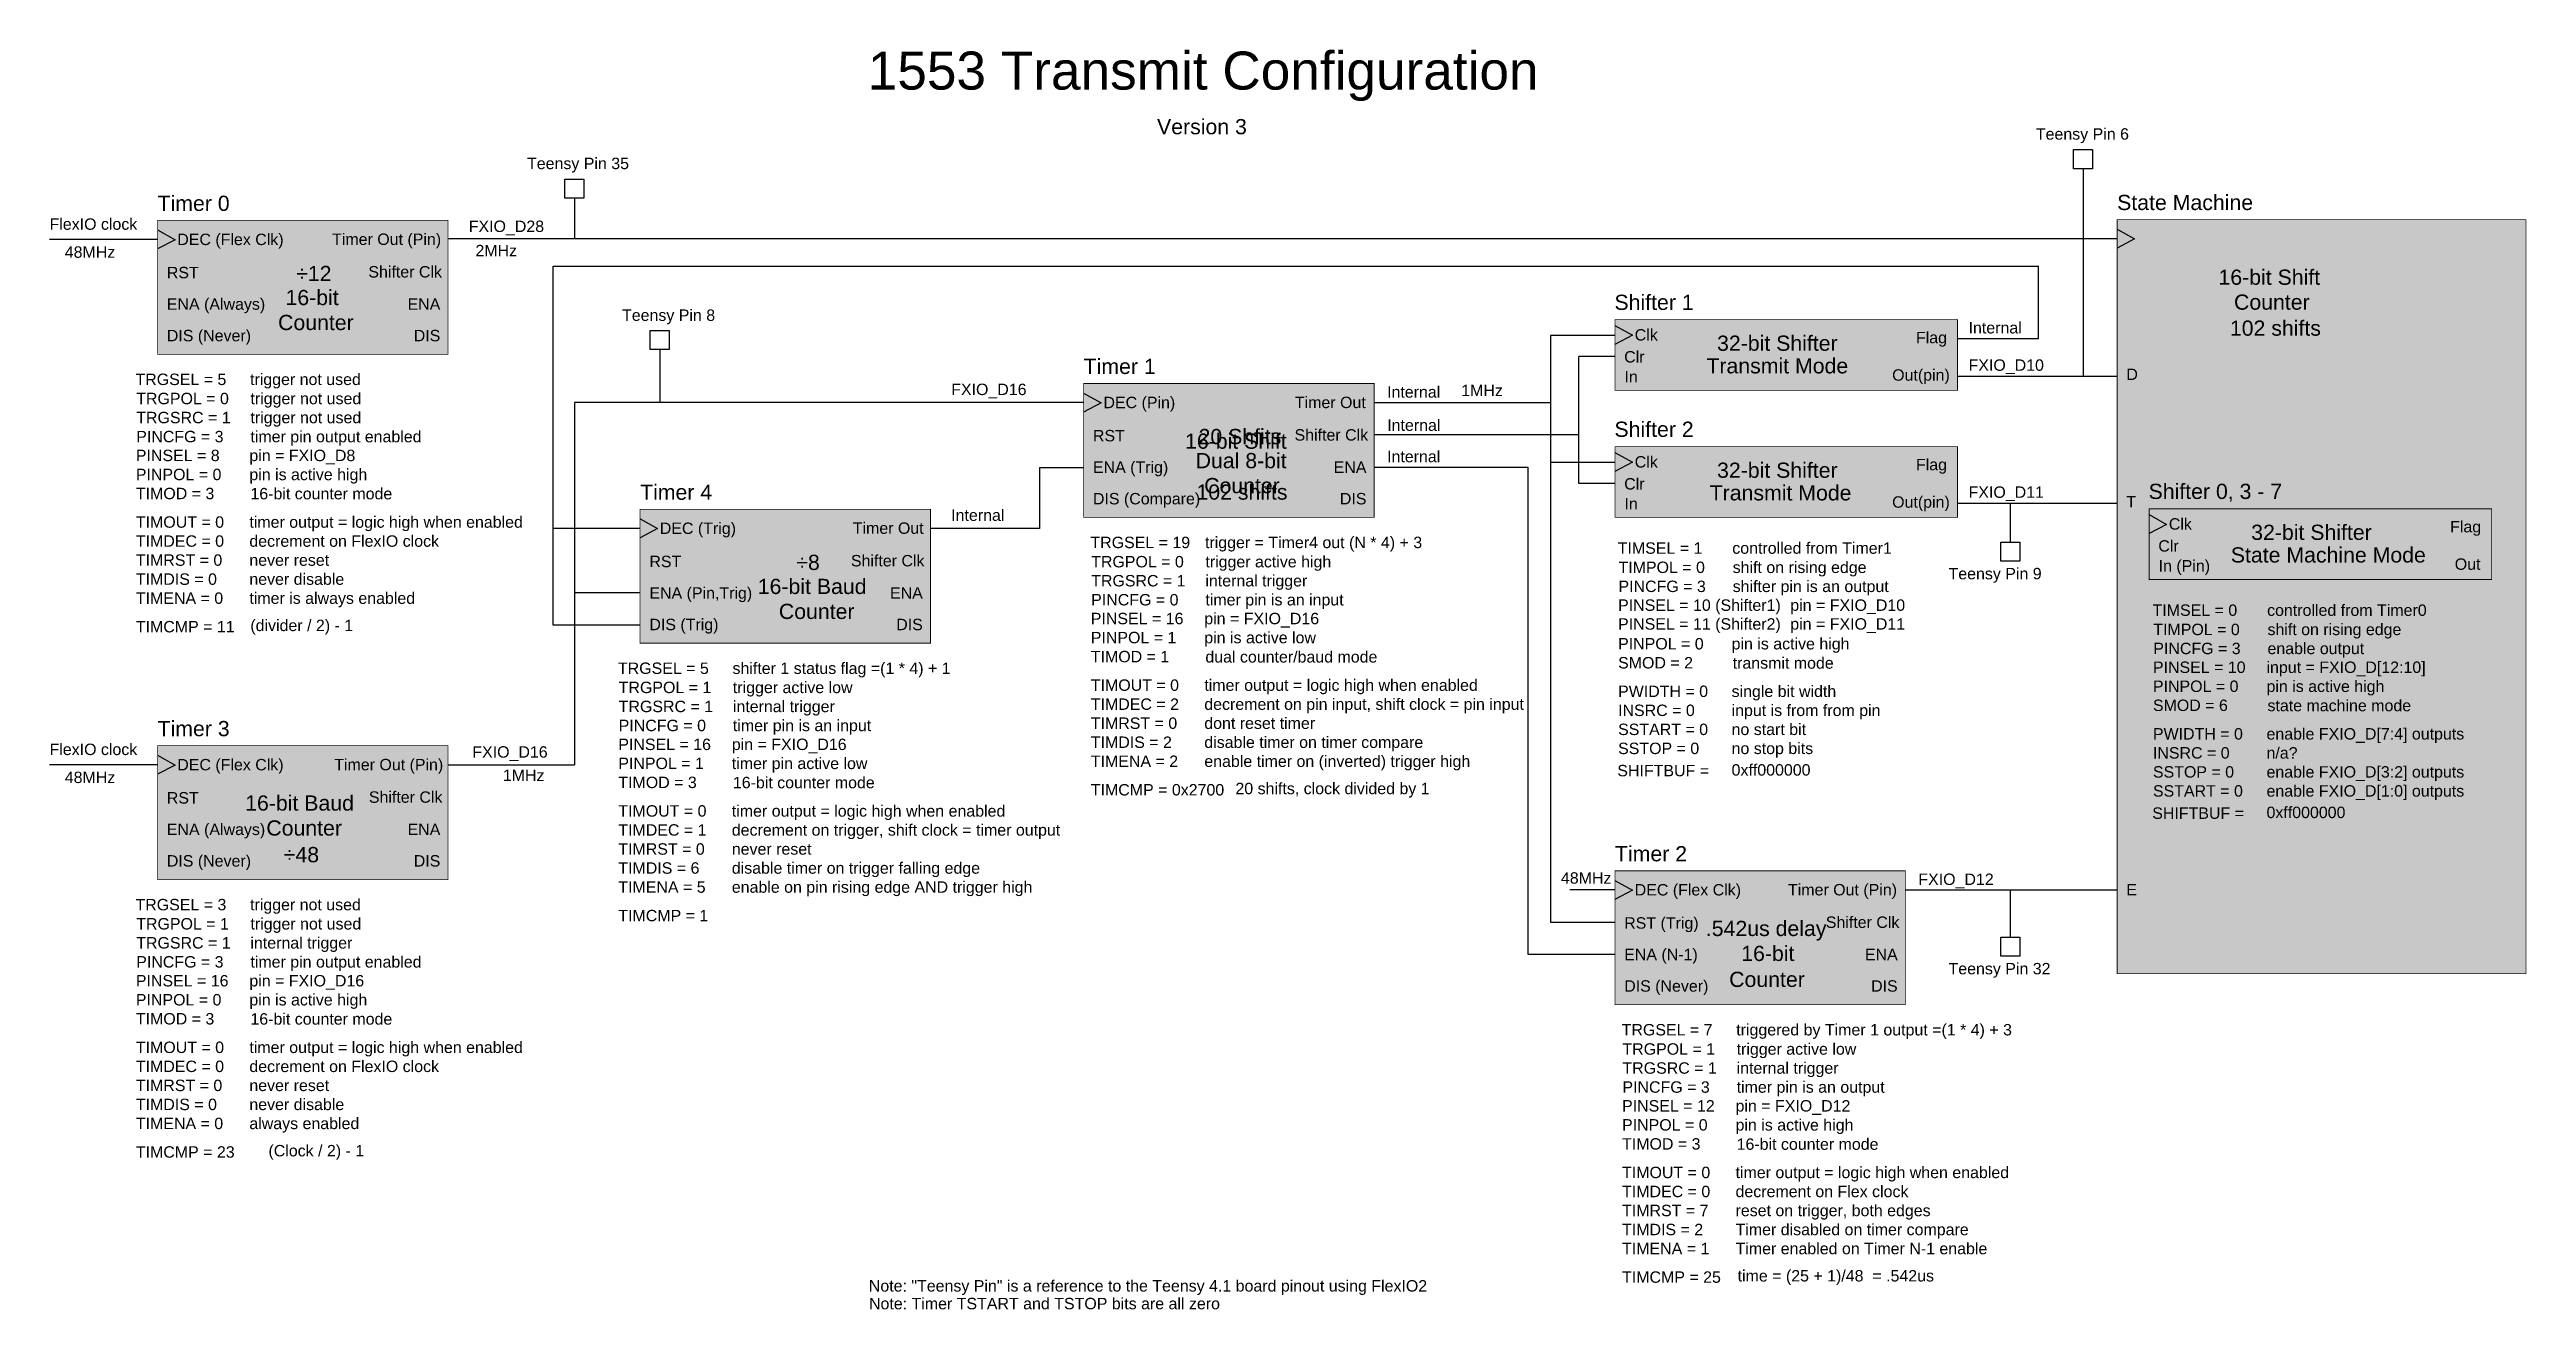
# Model space of a CAD drawing. Header units: inches. Extents: x 1.2 to 33.8, y -0.4 to 16.1.
import ezdxf
from ezdxf.enums import TextEntityAlignment as Align

# ---------------------------------------------------------------- set-up
doc = ezdxf.new("R2010")
doc.units = ezdxf.units.IN
doc.header["$MEASUREMENT"] = 0
doc.styles.get("Standard").update_dxf_attribs({"font": 'arial.ttf'})

msp = doc.modelspace()

# ---------------------------------------------------------------- hatches: boundary and pattern name
h = msp.add_hatch(color=256)
h.set_gradient(color1=(238, 183, 17), color2=(245, 212, 112), one_color=1)
h.paths.add_polyline_path([(2.652, 13.888), (2.652, 12.129), (6.468, 12.129), (6.468, 13.888)])
h = msp.add_hatch(color=256)
h.set_gradient(color1=(14, 241, 241), color2=(111, 246, 246), one_color=1)
h.paths.add_polyline_path([(2.652, 13.888), (2.652, 12.129), (6.468, 12.129), (6.468, 13.888)])
h = msp.add_hatch(color=256)
h.set_gradient(color1=(14, 241, 241), color2=(189, 251, 251), one_color=1)
h.paths.add_polyline_path([(2.652, 13.888), (2.652, 12.129), (6.468, 12.129), (6.468, 13.888)])
h = msp.add_hatch(color=256)
h.set_gradient(color1=(14, 241, 241), color2=(111, 246, 246), one_color=1)
h.paths.add_polyline_path([(28.395, 13.899), (28.395, 3.991), (33.767, 3.991), (33.767, 13.899)])
h = msp.add_hatch(color=256)
h.set_gradient(color1=(227, 132, 251), color2=(247, 222, 253), one_color=1)
h.paths.add_polyline_path([(28.395, 13.899), (28.395, 3.991), (33.767, 3.991), (33.767, 13.899)])
h = msp.add_hatch(color=256)
h.set_gradient(color1=(46, 245, 10), color2=(200, 252, 189), one_color=1)
h.paths.add_polyline_path([(21.798, 12.584), (21.798, 11.654), (26.298, 11.654), (26.298, 12.584)])
h = msp.add_hatch(color=256)
h.set_gradient(color1=(14, 241, 241), color2=(111, 246, 246), one_color=1)
h.paths.add_polyline_path([(14.818, 11.745), (14.818, 9.986), (18.634, 9.986), (18.634, 11.745)])
h = msp.add_hatch(color=256)
h.set_gradient(color1=(14, 241, 241), color2=(189, 251, 251), one_color=1)
h.paths.add_polyline_path([(14.818, 11.745), (14.818, 9.986), (18.634, 9.986), (18.634, 11.745)])
h = msp.add_hatch(color=256)
h.set_gradient(color1=(46, 245, 10), color2=(200, 252, 189), one_color=1)
h.paths.add_polyline_path([(21.798, 10.915), (21.798, 9.986), (26.298, 9.986), (26.298, 10.915)])
h = msp.add_hatch(color=256)
h.set_gradient(color1=(238, 183, 17), color2=(245, 212, 112), one_color=1)
h.paths.add_polyline_path([(8.991, 10.092), (8.991, 8.333), (12.806, 8.333), (12.806, 10.092)])
h = msp.add_hatch(color=256)
h.set_gradient(color1=(14, 241, 241), color2=(111, 246, 246), one_color=1)
h.paths.add_polyline_path([(8.991, 10.092), (8.991, 8.333), (12.806, 8.333), (12.806, 10.092)])
h = msp.add_hatch(color=256)
h.set_gradient(color1=(14, 241, 241), color2=(189, 251, 251), one_color=1)
h.paths.add_polyline_path([(8.991, 10.092), (8.991, 8.333), (12.806, 8.333), (12.806, 10.092)])
h = msp.add_hatch(color=256)
h.set_gradient(color1=(46, 245, 10), color2=(200, 252, 189), one_color=1)
h.paths.add_polyline_path([(28.815, 10.099), (28.815, 9.17), (33.315, 9.17), (33.315, 10.099)])
h = msp.add_hatch(color=256)
h.set_gradient(color1=(238, 183, 17), color2=(245, 212, 112), one_color=1)
h.paths.add_polyline_path([(2.652, 6.986), (2.652, 5.227), (6.468, 5.227), (6.468, 6.986)])
h = msp.add_hatch(color=256)
h.set_gradient(color1=(14, 241, 241), color2=(111, 246, 246), one_color=1)
h.paths.add_polyline_path([(2.652, 6.986), (2.652, 5.227), (6.468, 5.227), (6.468, 6.986)])
h = msp.add_hatch(color=256)
h.set_gradient(color1=(14, 241, 241), color2=(189, 251, 251), one_color=1)
h.paths.add_polyline_path([(2.652, 6.986), (2.652, 5.227), (6.468, 5.227), (6.468, 6.986)])
h = msp.add_hatch(color=256)
h.set_gradient(color1=(14, 241, 241), color2=(189, 251, 251), one_color=1)
h.paths.add_polyline_path([(21.798, 5.342), (21.798, 3.583), (25.613, 3.583), (25.613, 5.342)])
h = msp.add_hatch(color=256)
h.set_gradient(color1=(14, 241, 241), color2=(111, 246, 246), one_color=1)
h.paths.add_polyline_path([(21.798, 5.342), (21.798, 3.583), (25.613, 3.583), (25.613, 5.342)])

# ---------------------------------------------------------------- linework, layer by layer
for p, q in [((27.948, 14.568), (27.948, 11.843)), ((8.128, 14.181), (8.128, 13.645)), ((2.652, 13.763), (2.882, 13.634)), ((28.395, 13.774), (28.625, 13.645)), ((2.652, 13.638), (1.233, 13.638)), ((2.882, 13.634), (2.652, 13.513)), ((28.395, 13.645), (6.468, 13.645)), ((28.625, 13.645), (28.395, 13.524)), ((7.847, 13.288), (27.362, 13.288)), ((7.847, 8.571), (7.847, 13.288)), ((27.362, 12.334), (27.362, 13.288)), ((21.798, 12.376), (20.949, 12.376)), ((20.949, 12.376), (20.949, 4.668)), ((21.798, 12.376), (21.548, 12.376)), ((21.798, 12.508), (22.028, 12.379)), ((22.028, 12.379), (21.798, 12.258)), ((9.249, 12.191), (9.249, 11.495)), ((21.798, 12.099), (21.322, 12.099)), ((21.322, 10.43), (21.322, 12.099)), ((27.362, 12.334), (26.298, 12.334)), ((26.298, 11.843), (28.395, 11.843)), ((14.818, 11.495), (8.128, 11.495)), ((8.128, 11.495), (8.128, 6.735)), ((14.818, 11.62), (15.048, 11.49)), ((15.048, 11.49), (14.818, 11.37)), ((18.634, 11.495), (20.949, 11.495)), ((18.634, 11.075), (21.322, 11.075)), ((21.798, 10.839), (22.028, 10.71)), ((14.237, 10.643), (14.818, 10.643)), ((14.237, 10.643), (14.237, 9.842)), ((18.634, 10.647), (20.654, 10.647)), ((20.654, 10.647), (20.654, 4.245)), ((21.798, 10.707), (20.949, 10.707)), ((21.798, 10.43), (21.322, 10.43)), ((21.798, 10.707), (21.548, 10.707)), ((22.028, 10.71), (21.798, 10.589)), ((26.298, 10.174), (28.395, 10.174)), ((26.993, 9.659), (26.993, 10.174)), ((8.991, 9.838), (7.847, 9.838)), ((8.991, 9.967), (9.221, 9.838)), ((9.221, 9.838), (8.991, 9.717)), ((14.237, 9.842), (12.806, 9.842)), ((28.815, 10.024), (29.045, 9.894)), ((29.045, 9.894), (28.815, 9.774)), ((8.991, 8.995), (8.128, 8.995)), ((8.991, 8.571), (7.847, 8.571)), ((2.652, 6.861), (2.882, 6.731)), ((2.652, 6.736), (1.233, 6.736)), ((2.882, 6.731), (2.652, 6.611)), ((6.468, 6.735), (8.128, 6.735)), ((21.798, 5.217), (22.028, 5.087)), ((21.798, 5.092), (21.206, 5.092)), ((22.028, 5.087), (21.798, 4.967)), ((25.613, 5.092), (28.395, 5.092)), ((26.993, 4.469), (26.993, 5.092)), ((20.949, 4.668), (21.798, 4.668)), ((20.654, 4.245), (21.798, 4.245))]:
    msp.add_line(p, q)
for points in [[(27.823, 14.568), (27.823, 14.818), (28.073, 14.818), (28.073, 14.568)], [(8.003, 14.181), (8.003, 14.431), (8.253, 14.431), (8.253, 14.181)], [(9.124, 12.191), (9.124, 12.441), (9.374, 12.441), (9.374, 12.191)], [(26.868, 9.409), (26.868, 9.659), (27.118, 9.659), (27.118, 9.409)], [(26.868, 4.219), (26.868, 4.469), (27.118, 4.469), (27.118, 4.219)]]:
    msp.add_lwpolyline(points, close=True)
at = {"const_width": 0.01}
for points in [[(2.652, 13.888), (2.652, 12.129), (6.468, 12.129), (6.468, 13.888)], [(28.395, 13.899), (28.395, 3.991), (33.767, 3.991), (33.767, 13.899)], [(21.798, 12.584), (21.798, 11.654), (26.298, 11.654), (26.298, 12.584)], [(14.818, 11.745), (14.818, 9.986), (18.634, 9.986), (18.634, 11.745)], [(21.798, 10.915), (21.798, 9.986), (26.298, 9.986), (26.298, 10.915)], [(8.991, 10.092), (8.991, 8.333), (12.806, 8.333), (12.806, 10.092)], [(28.815, 10.099), (28.815, 9.17), (33.315, 9.17), (33.315, 10.099)], [(2.652, 6.986), (2.652, 5.227), (6.468, 5.227), (6.468, 6.986)], [(21.798, 5.342), (21.798, 3.583), (25.613, 3.583), (25.613, 5.342)]]:
    msp.add_lwpolyline(points, close=True, dxfattribs=at)

# ---------------------------------------------------------------- texts
for s, height, p in [('1553 Transmit Configuration', 0.5, (16.388, 15.607)), ('÷12', 0.2, (4.705, 13.091)), ('16-bit ', 0.2, (4.721, 12.775)), ('Counter', 0.2, (4.732, 12.447)), ('20 Shfits', 0.2, (16.871, 10.948)), ('Dual 8-bit', 0.2, (16.887, 10.632)), ('Counter', 0.2, (16.898, 10.304)), ('.542us delay', 0.2, (23.784, 4.485)), ('16-bit', 0.2, (23.806, 4.157)), ('Counter', 0.2, (23.795, 3.816))]:
    msp.add_text(s, height=height).set_placement(p, align=Align.CENTER)
for s, height, p in [('Version 3', 0.2, (15.782, 15.02)), ('Teensy Pin 6', 0.15, (27.327, 14.949)), ('Teensy Pin 35', 0.15, (7.506, 14.562)), ('Timer 0', 0.2, (2.652, 14.013)), ('State Machine', 0.2, (28.395, 14.024)), ('FlexIO clock', 0.15, (1.233, 13.765)), ('DEC (Flex Clk)', 0.15, (2.911, 13.564)), ('FXIO_D28', 0.15, (6.74, 13.736)), ('48MHz', 0.15, (1.433, 13.397)), ('2MHz', 0.15, (6.828, 13.417)), ('RST', 0.15, (2.774, 13.128)), ('16-bit Shift', 0.2, (29.726, 13.042)), ('ENA (Always)', 0.15, (2.774, 12.714)), ('Teensy Pin 8', 0.15, (8.754, 12.568)), ('Shifter 1', 0.2, (21.791, 12.712)), ('Counter', 0.2, (29.93, 12.715)), ('DIS (Never)', 0.15, (2.774, 12.3)), ('Clk', 0.15, (22.057, 12.31)), ('32-bit Shifter', 0.2, (23.139, 12.175)), ('Flag', 0.15, (25.752, 12.274)), ('Internal', 0.15, (26.443, 12.403)), ('102 shifts', 0.2, (29.876, 12.373)), ('Timer 1', 0.2, (14.818, 11.87)), ('Clr', 0.15, (21.919, 12.021)), ('Transmit Mode', 0.2, (22.999, 11.878)), ('FXIO_D10', 0.15, (26.443, 11.912)), ('TRGSEL = 5', 0.15, (2.362, 11.725)), ('trigger not used', 0.15, (3.867, 11.725)), ('FXIO_D16', 0.15, (13.078, 11.593)), ('Internal', 0.15, (18.804, 11.559)), ('1MHz', 0.15, (19.778, 11.579)), ('In', 0.15, (21.923, 11.76)), ('D', 0.15, (28.516, 11.791)), ('TRGPOL = 0', 0.15, (2.372, 11.473)), ('trigger not used', 0.15, (3.872, 11.473)), ('DEC (Pin)', 0.15, (15.078, 11.421)), ('TRGSRC = 1', 0.15, (2.372, 11.223)), ('PINCFG = 3', 0.15, (2.372, 10.973)), ('trigger not used', 0.15, (3.872, 11.223)), ('timer pin output enabled', 0.15, (3.872, 10.973)), ('RST', 0.15, (14.94, 10.985)), ('16-bit Shift', 0.2, (16.15, 10.888)), ('Internal', 0.15, (18.806, 11.123)), ('Shifter 2', 0.2, (21.791, 11.044)), ('PINSEL = 8', 0.15, (2.367, 10.725)), ('pin = FXIO_D8', 0.15, (3.858, 10.725)), ('Internal', 0.15, (18.804, 10.711)), ('Clk', 0.15, (22.057, 10.641)), ('Flag', 0.15, (25.752, 10.605)), ('PINPOL = 0', 0.15, (2.367, 10.475)), ('pin is active high', 0.15, (3.858, 10.475)), ('Timer 4', 0.2, (8.991, 10.217)), ('ENA (Trig)', 0.15, (14.94, 10.571)), ('102 shifts', 0.2, (16.3, 10.219)), ('Clr', 0.15, (21.919, 10.352)), ('Transmit Mode', 0.2, (23.042, 10.209)), ('32-bit Shifter', 0.2, (23.139, 10.506)), ('Shifter 0, 3 - 7', 0.2, (28.808, 10.228)), ('TIMOD = 3', 0.15, (2.367, 10.225)), ('16-bit counter mode', 0.15, (3.872, 10.223)), ('Internal', 0.15, (13.078, 9.94)), ('DIS (Compare)', 0.15, (14.94, 10.157)), ('In', 0.15, (21.923, 10.091)), ('FXIO_D11', 0.15, (26.443, 10.243)), ('T', 0.15, (28.516, 10.118)), ('TIMOUT = 0', 0.15, (2.367, 9.85)), ('timer output = logic high when enabled', 0.15, (3.858, 9.85)), ('DEC (Trig)', 0.15, (9.25, 9.768)), ('Clk', 0.15, (29.074, 9.825)), ('32-bit Shifter', 0.2, (30.156, 9.69)), ('Flag', 0.15, (32.769, 9.789)), ('TIMDEC = 0', 0.15, (2.367, 9.6)), ('TIMRST = 0', 0.15, (2.367, 9.35)), ('decrement on FlexIO clock', 0.15, (3.858, 9.6)), ('never reset', 0.15, (3.858, 9.35)), ('RST', 0.15, (9.113, 9.332)), ('÷8', 0.2, (11.043, 9.295)), ('TRGSEL = 19', 0.15, (14.907, 9.582)), ('TRGPOL = 0', 0.15, (14.917, 9.329)), ('trigger = Timer4 out (N * 4) + 3', 0.15, (16.412, 9.582)), ('trigger active high', 0.15, (16.417, 9.329)), ('TIMSEL = 1', 0.15, (21.834, 9.508)), ('controlled from Timer1', 0.15, (23.339, 9.508)), ('Clr', 0.15, (28.936, 9.536)), ('State Machine Mode', 0.2, (29.888, 9.393)), ('Out', 0.15, (32.83, 9.297)), ('TIMDIS = 0', 0.15, (2.367, 9.1)), ('never disable', 0.15, (3.858, 9.1)), ('16-bit Baud', 0.2, (10.537, 8.979)), ('TRGSRC = 1', 0.15, (14.917, 9.079)), ('internal trigger', 0.15, (16.417, 9.079)), ('TIMPOL = 0', 0.15, (21.844, 9.255)), ('PINCFG = 3', 0.15, (21.844, 9.005)), ('shift on rising edge', 0.15, (23.344, 9.255)), ('shifter pin is an output', 0.15, (23.344, 9.005)), ('Teensy Pin 9', 0.15, (26.18, 9.172)), ('In (Pin)', 0.15, (28.94, 9.275)), ('TIMENA = 0', 0.15, (2.367, 8.85)), ('timer is always enabled', 0.15, (3.858, 8.85)), ('ENA (Pin,Trig)', 0.15, (9.113, 8.918)), ('Counter', 0.2, (10.814, 8.651)), ('PINCFG = 0', 0.15, (14.917, 8.829)), ('timer pin is an input', 0.15, (16.417, 8.829)), ('PINSEL = 10 (Shifter1)', 0.15, (21.839, 8.758)), ('pin = FXIO_D10', 0.15, (24.101, 8.758)), ('TIMSEL = 0', 0.15, (28.86, 8.692)), ('controlled from Timer0', 0.15, (30.365, 8.692)), ('TIMCMP = 11', 0.15, (2.367, 8.475)), ('(divider / 2) - 1', 0.15, (3.871, 8.492)), ('DIS (Trig)', 0.15, (9.113, 8.504)), ('PINSEL = 16', 0.15, (14.912, 8.582)), ('PINPOL = 1', 0.15, (14.912, 8.332)), ('pin = FXIO_D16', 0.15, (16.403, 8.582)), ('pin is active low', 0.15, (16.403, 8.332)), ('PINSEL = 11 (Shifter2)', 0.15, (21.839, 8.511)), ('pin = FXIO_D11', 0.15, (24.101, 8.511)), ('TIMPOL = 0', 0.15, (28.87, 8.439)), ('shift on rising edge', 0.15, (30.37, 8.439)), ('TIMOD = 1', 0.15, (14.912, 8.082)), ('dual counter/baud mode', 0.15, (16.417, 8.079)), ('SMOD = 2', 0.15, (21.839, 8.001)), ('PINPOL = 0', 0.15, (21.839, 8.251)), ('pin is active high', 0.15, (23.33, 8.251)), ('transmit mode', 0.15, (23.344, 7.998)), ('PINCFG = 3', 0.15, (28.87, 8.189)), ('enable output', 0.15, (30.37, 8.189)), ('TRGSEL = 5', 0.15, (8.7, 7.929)), ('TRGPOL = 1', 0.15, (8.71, 7.677)), ('shifter 1 status flag =(1 * 4) + 1', 0.15, (10.205, 7.929)), ('trigger active low', 0.15, (10.21, 7.677)), ('TIMOUT = 0', 0.15, (14.912, 7.707)), ('timer output = logic high when enabled', 0.15, (16.403, 7.707)), ('PINSEL = 10', 0.15, (28.865, 7.942)), ('PINPOL = 0', 0.15, (28.865, 7.692)), ('pin is active high', 0.15, (30.357, 7.692)), ('input = FXIO_D[12:10]', 0.15, (30.357, 7.942)), ('TRGSRC = 1', 0.15, (8.71, 7.427)), ('internal trigger', 0.15, (10.21, 7.427)), ('TIMDEC = 2', 0.15, (14.912, 7.457)), ('decrement on pin input, shift clock = pin input', 0.15, (16.403, 7.457)), ('PWIDTH = 0', 0.15, (21.839, 7.626)), ('INSRC = 0', 0.15, (21.839, 7.376)), ('single bit width', 0.15, (23.33, 7.626)), ('input is from from pin', 0.15, (23.33, 7.376)), ('SMOD = 6', 0.15, (28.865, 7.442)), ('state machine mode', 0.15, (30.37, 7.439)), ('Timer 3', 0.2, (2.652, 7.111)), ('PINCFG = 0', 0.15, (8.71, 7.177)), ('timer pin is an input', 0.15, (10.21, 7.177)), ('TIMRST = 0', 0.15, (14.912, 7.207)), ('dont reset timer', 0.15, (16.403, 7.207)), ('SSTART = 0', 0.15, (21.839, 7.126)), ('no start bit', 0.15, (23.33, 7.126)), ('PWIDTH = 0', 0.15, (28.865, 7.067)), ('enable FXIO_D[7:4] outputs', 0.15, (30.357, 7.067)), ('FlexIO clock', 0.15, (1.233, 6.863)), ('FXIO_D16', 0.15, (6.787, 6.829)), ('PINSEL = 16', 0.15, (8.705, 6.929)), ('timer pin active low', 0.15, (10.196, 6.679)), ('pin = FXIO_D16', 0.15, (10.196, 6.929)), ('TIMDIS = 2', 0.15, (14.912, 6.957)), ('TIMENA = 2', 0.15, (14.912, 6.707)), ('disable timer on timer compare', 0.15, (16.403, 6.957)), ('enable timer on (inverted) trigger high', 0.15, (16.403, 6.707)), ('SSTOP = 0', 0.15, (21.839, 6.876)), ('no stop bits', 0.15, (23.33, 6.876)), ('INSRC = 0', 0.15, (28.865, 6.817)), ('n/a?', 0.15, (30.357, 6.817)), ('48MHz', 0.15, (1.433, 6.495)), ('DEC (Flex Clk)', 0.15, (2.911, 6.662)), ('1MHz', 0.15, (7.188, 6.522)), ('TIMOD = 3', 0.15, (8.705, 6.429)), ('PINPOL = 1', 0.15, (8.705, 6.679)), ('16-bit counter mode', 0.15, (10.21, 6.427)), ('SHIFTBUF = ', 0.15, (21.829, 6.584)), ('0xff000000', 0.15, (23.33, 6.593)), ('SSTOP = 0', 0.15, (28.865, 6.567)), ('enable FXIO_D[3:2] outputs', 0.15, (30.357, 6.567)), ('RST', 0.15, (2.774, 6.226)), ('16-bit Baud', 0.2, (3.803, 6.133)), ('Shifter Clk', 0.15, (5.428, 6.236)), ('TIMOUT = 0', 0.15, (8.705, 6.054)), ('timer output = logic high when enabled', 0.15, (10.196, 6.054)), ('TIMCMP = 0x2700', 0.15, (14.912, 6.332)), ('20 shifts, clock divided by 1', 0.15, (16.812, 6.349)), ('SSTART = 0', 0.15, (28.865, 6.317)), ('0xff000000', 0.15, (30.357, 6.035)), ('enable FXIO_D[1:0] outputs', 0.15, (30.357, 6.317)), ('ENA (Always)', 0.15, (2.774, 5.812)), ('Counter', 0.2, (4.081, 5.805)), ('TIMDEC = 1', 0.15, (8.705, 5.804)), ('decrement on trigger, shift clock = timer output', 0.15, (10.196, 5.804)), ('SHIFTBUF = ', 0.15, (28.856, 6.025)), ('DIS (Never)', 0.15, (2.774, 5.398)), ('÷48', 0.2, (4.31, 5.455)), ('TIMRST = 0', 0.15, (8.705, 5.554)), ('never reset', 0.15, (10.196, 5.554)), ('Timer 2', 0.2, (21.798, 5.467)), ('TIMDIS = 6', 0.15, (8.705, 5.304)), ('disable timer on trigger falling edge', 0.15, (10.196, 5.304)), ('enable on pin rising edge AND trigger high', 0.15, (10.196, 5.054)), ('48MHz', 0.15, (21.088, 5.173)), ('FXIO_D12', 0.15, (25.783, 5.156)), ('TRGSEL = 3', 0.15, (2.362, 4.823)), ('trigger not used', 0.15, (3.867, 4.823)), ('TIMENA = 5', 0.15, (8.705, 5.054)), ('DEC (Flex Clk)', 0.15, (22.057, 5.018)), ('E', 0.15, (28.516, 5.019)), ('TRGPOL = 1', 0.15, (2.372, 4.571)), ('trigger not used', 0.15, (3.872, 4.571)), ('TIMCMP = 1', 0.15, (8.705, 4.679)), ('RST (Trig)', 0.15, (21.919, 4.582)), ('TRGSRC = 1', 0.15, (2.372, 4.321)), ('internal trigger', 0.15, (3.872, 4.321)), ('ENA (N-1)', 0.15, (21.919, 4.168)), ('PINSEL = 16', 0.15, (2.367, 3.823)), ('PINCFG = 3', 0.15, (2.372, 4.071)), ('pin = FXIO_D16', 0.15, (3.858, 3.823)), ('timer pin output enabled', 0.15, (3.872, 4.071)), ('DIS (Never)', 0.15, (21.919, 3.754)), ('Teensy Pin 32', 0.15, (26.18, 3.982)), ('PINPOL = 0', 0.15, (2.367, 3.573)), ('pin is active high', 0.15, (3.858, 3.573)), ('TIMOD = 3', 0.15, (2.367, 3.323)), ('16-bit counter mode', 0.15, (3.872, 3.321)), ('TRGSEL = 7', 0.15, (21.886, 3.179)), ('triggered by Timer 1 output =(1 * 4) + 3', 0.15, (23.391, 3.179)), ('TIMOUT = 0', 0.15, (2.367, 2.948)), ('timer output = logic high when enabled', 0.15, (3.858, 2.948)), ('TRGPOL = 1', 0.15, (21.896, 2.926)), ('trigger active low', 0.15, (23.396, 2.926)), ('TIMDEC = 0', 0.15, (2.367, 2.698)), ('decrement on FlexIO clock', 0.15, (3.858, 2.698)), ('TRGSRC = 1', 0.15, (21.896, 2.676)), ('internal trigger', 0.15, (23.396, 2.676)), ('TIMRST = 0', 0.15, (2.367, 2.448)), ('TIMDIS = 0', 0.15, (2.367, 2.198)), ('never reset', 0.15, (3.858, 2.448)), ('never disable', 0.15, (3.858, 2.198)), ('PINSEL = 12', 0.15, (21.891, 2.179)), ('PINCFG = 3', 0.15, (21.896, 2.426)), ('pin = FXIO_D12', 0.15, (23.382, 2.179)), ('timer pin is an output', 0.15, (23.396, 2.426)), ('TIMENA = 0', 0.15, (2.367, 1.948)), ('always enabled', 0.15, (3.858, 1.948)), ('PINPOL = 0', 0.15, (21.891, 1.929)), ('pin is active high', 0.15, (23.382, 1.929)), ('TIMCMP = 23', 0.15, (2.367, 1.573)), ('(Clock / 2) - 1', 0.15, (4.109, 1.59)), ('TIMOD = 3', 0.15, (21.891, 1.679)), ('16-bit counter mode', 0.15, (23.396, 1.676)), ('TIMOUT = 0', 0.15, (21.891, 1.304)), ('timer output = logic high when enabled', 0.15, (23.382, 1.304)), ('TIMDEC = 0', 0.15, (21.891, 1.054)), ('decrement on Flex clock', 0.15, (23.382, 1.054)), ('TIMRST = 7', 0.15, (21.891, 0.804)), ('TIMDIS = 2', 0.15, (21.891, 0.554)), ('Timer disabled on timer compare', 0.15, (23.382, 0.554)), ('reset on trigger, both edges', 0.15, (23.382, 0.804)), ('TIMENA = 1', 0.15, (21.891, 0.304)), ('Timer enabled on Timer N-1 enable', 0.15, (23.382, 0.304)), ('TIMCMP = 25', 0.15, (21.891, -0.071)), ('time = (25 + 1)/48  = .542us', 0.15, (23.409, -0.054)), ('Note: "Teensy Pin" is a reference to the Teensy 4.1 board pinout using FlexIO2', 0.15, (11.996, -0.186)), ('Note: Timer TSTART and TSTOP bits are all zero', 0.15, (11.998, -0.419))]:
    msp.add_text(s, height=height).set_placement(p)
for s, p in [('Timer Out (Pin)', (6.377, 13.566)), ('Shifter Clk', (6.388, 13.138)), ('ENA', (6.367, 12.714)), ('DIS', (6.367, 12.3)), ('Out(pin)', (26.196, 11.782)), ('Timer Out', (18.524, 11.422)), ('Shifter Clk', (18.555, 10.995)), ('ENA', (18.533, 10.571)), ('ENA', (18.533, 10.571)), ('DIS', (18.533, 10.157)), ('DIS', (18.533, 10.157)), ('Out(pin)', (26.196, 10.113)), ('Timer Out', (12.716, 9.77)), ('Shifter Clk', (12.727, 9.342)), ('ENA', (12.705, 8.918)), ('DIS', (12.705, 8.504)), ('Timer Out (Pin)', (6.405, 6.663)), ('ENA', (6.367, 5.812)), ('DIS', (6.367, 5.398)), ('Timer Out (Pin)', (25.503, 5.019)), ('Shifter Clk', (25.534, 4.592)), ('ENA', (25.512, 4.168)), ('ENA', (25.512, 4.168)), ('DIS', (25.512, 3.754)), ('DIS', (25.512, 3.754))]:
    msp.add_text(s, height=0.15).set_placement(p, align=Align.RIGHT)

doc.saveas('drawing.dxf')
